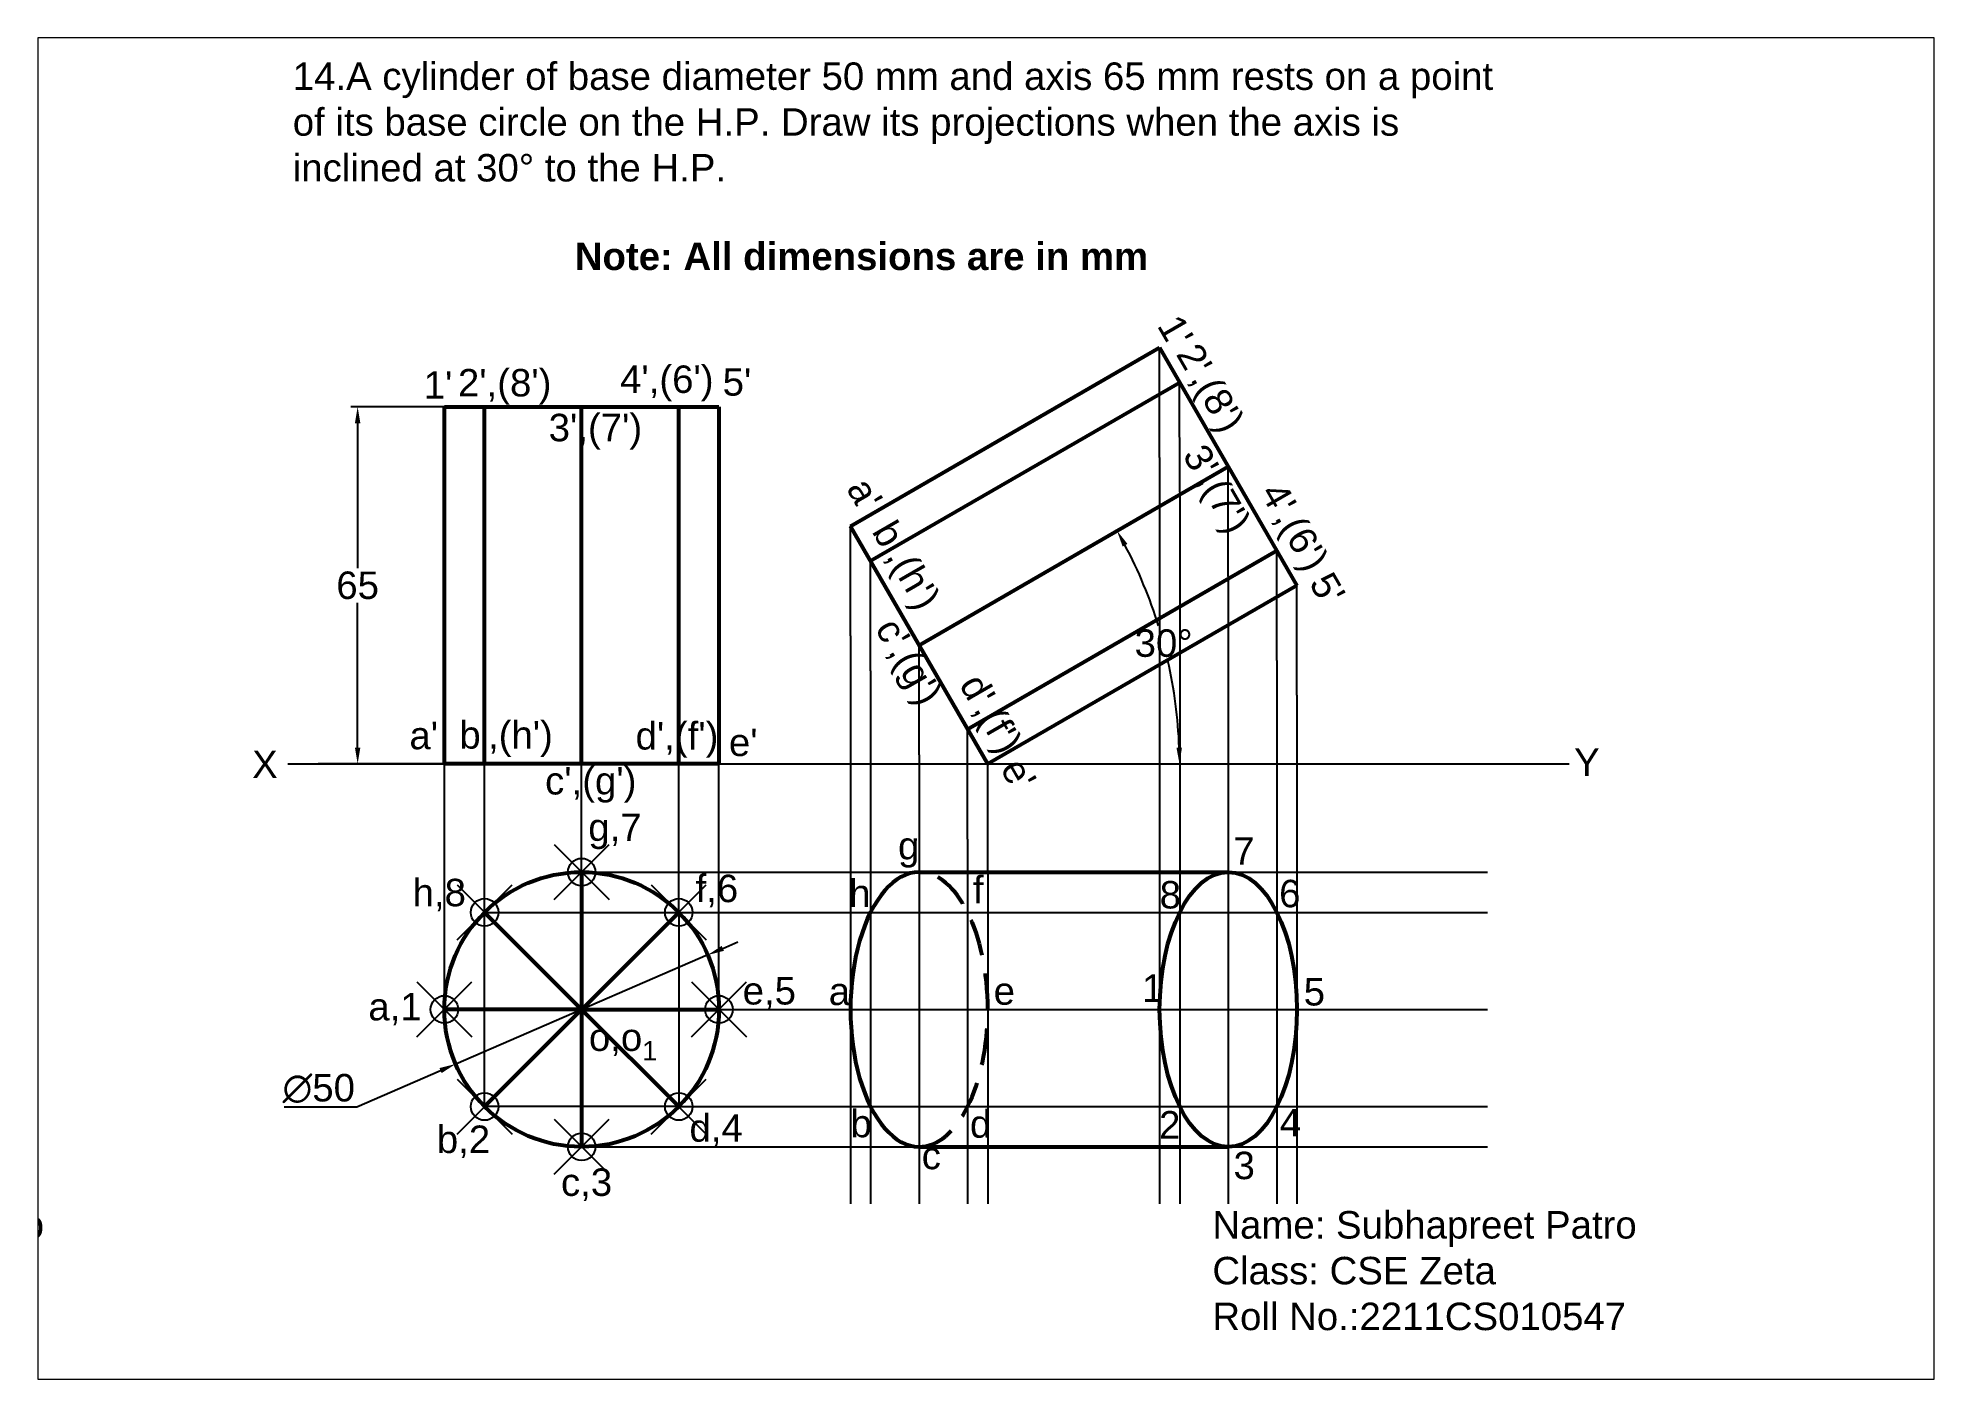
# Paper-space layout 'Layout14' of a CAD drawing. Header units: millimetres. Extents: x 30 to 267, y 21 to 189.
# The model-space entities are those that its viewports show. They can reach past a viewport. Long polylines and large blocks are cut down to what shows.
import ezdxf

# ---------------------------------------------------------------- set-up
doc = ezdxf.new("R2010")
doc.units = ezdxf.units.MM
doc.header["$PDMODE"] = 35
doc.header["$PDSIZE"] = 5
doc.linetypes.add('HIDDEN2', pattern=[4.7625, 3.175, -1.5875])
doc.styles.get("Standard").update_dxf_attribs({"font": 'arial.ttf'})
doc.dimstyles.new('ISO-25', dxfattribs={"dimtxt": 5, "dimasz": 3, "dimexe": 1.25, "dimexo": 0.625, "dimtad": 1, "dimtih": 1, "dimtoh": 1, "dimdec": 0, "dimtxsty": 'Standard', "dimcen": 2.5, "dimadec": 0, "dimazin": 0, "dimtfac": 1, "dimtdec": 0, "dimtmove": 0, "dimatfit": 3, "dimfxl": 1, "dimarcsym": 0})

# ---------------------------------------------------------------- blocks, each defined once
blk = doc.blocks.new('*D64')
at = {"color": 0, "lineweight": -2, "transparency": 16777216}
for p, q in [((4737.19, 21.51), (4739.94, 22.7)), ((4734.44, 20.31), (4688.55, 0.46)), ((4670.53, -7.34), (4685.8, -0.73)), ((4657.32, -7.34), (4670.53, -7.34))]:
    blk.add_line(p, q, dxfattribs=at)
at = {"color": 0, "transparency": 16777216}
for points in [[(4736.99, 21.96), (4737.39, 21.05), (4734.44, 20.31)], [(4685.6, -0.27), (4685.99, -1.19), (4688.55, 0.46)]]:
    blk.add_solid(points, dxfattribs=at)
at = {"layer": 'Defpoints', "color": 0, "transparency": 16777216}
for p in [(4734.44, 20.31), (4688.55, 0.46)]:
    blk.add_point(p, dxfattribs=at)
at = {"color": 0, "transparency": 16777216, "insert": (4663.62, -4.02), "char_height": 5, "attachment_point": 5}
blk.add_mtext('∅50', dxfattribs=at)
blk = doc.blocks.new('*D65')
at = {"color": 0, "lineweight": -2, "transparency": 16777216}
for p, q in [((4710.87, 120.07), (4669.45, 120.07)), ((4670.7, 117.07), (4670.7, 90.74)), ((4670.7, 58.07), (4670.7, 84.39)), ((4710.87, 55.07), (4669.45, 55.07))]:
    blk.add_line(p, q, dxfattribs=at)
at = {"color": 0, "transparency": 16777216}
for points in [[(4670.2, 117.07), (4671.2, 117.07), (4670.7, 120.07)], [(4670.2, 58.07), (4671.2, 58.07), (4670.7, 55.07)]]:
    blk.add_solid(points, dxfattribs=at)
at = {"layer": 'Defpoints', "color": 0, "transparency": 16777216}
for p in [(4711.49, 120.07), (4670.7, 55.07), (4711.49, 55.07)]:
    blk.add_point(p, dxfattribs=at)
at = {"color": 0, "transparency": 16777216, "insert": (4670.7, 87.57), "char_height": 5, "attachment_point": 5}
blk.add_mtext('65', dxfattribs=at)
blk = doc.blocks.new('*D68')
at = {"color": 0, "lineweight": -2, "transparency": 16777216}
for start, end in [(17.2335, 27.9755), (2.0245, 12.7896)]:
    blk.add_arc((4735.43, 55.07), 84.91, start, end, dxfattribs=at)
at = {"color": 0, "transparency": 16777216}
for points in [[(4809.98, 94.65), (4810.86, 95.14), (4808.97, 97.52)], [(4820.79, 58.07), (4819.79, 58.06), (4820.34, 55.07)]]:
    blk.add_solid(points, dxfattribs=at)
at = {"layer": 'Defpoints', "color": 0, "transparency": 16777216}
for p in [(4829.23, 109.22), (4772.93, 76.72), (4819.05, 69.81), (4778.17, 55.07), (4891.31, 55.07)]:
    blk.add_point(p, dxfattribs=at)
at = {"color": 0, "transparency": 16777216, "insert": (4817.45, 77.04), "char_height": 5, "attachment_point": 5}
blk.add_mtext('30°', dxfattribs=at)

msp = doc.modelspace()

# ---------------------------------------------------------------- linework, layer by layer
at = {"lineweight": 53}
for p, q in [((4760.43, 98.37), (4816.73, 130.87)), ((4816.73, 130.87), (4829.23, 109.22)), ((4764.1, 92.03), (4820.39, 124.53)), ((4686.49, 55.07), (4686.49, 120.07)), ((4686.49, 120.07), (4711.49, 120.07)), ((4693.82, 55.07), (4693.82, 120.07)), ((4711.49, 55.07), (4711.49, 120.07)), ((4711.49, 120.07), (4736.49, 120.07)), ((4729.17, 55.07), (4729.17, 120.07)), ((4736.49, 120.07), (4736.49, 55.07)), ((4772.93, 76.72), (4829.23, 109.22)), ((4829.23, 109.22), (4841.73, 87.57)), ((4785.43, 55.07), (4760.43, 98.37)), ((4781.77, 61.41), (4838.07, 93.91)), ((4841.73, 87.57), (4785.43, 55.07)), ((4736.49, 55.07), (4686.49, 55.07)), ((4711.49, 35.39), (4711.49, -14.61)), ((4772.93, 35.39), (4829.23, 35.39)), ((4729.17, 28.06), (4693.82, -7.29)), ((4693.82, 28.06), (4711.49, 10.39)), ((4711.49, 10.39), (4686.49, 10.39)), ((4711.49, 10.39), (4736.49, 10.39)), ((4711.49, 10.39), (4729.17, -7.29)), ((4772.93, -14.61), (4829.23, -14.61))]:
    msp.add_line(p, q, dxfattribs=at)
for p, q in [((4816.73, 110.87), (4816.73, 130.87)), ((4820.39, 104.53), (4820.37, 124.52)), ((4816.73, 110.87), (4816.73, -25)), ((4829.23, 89.22), (4829.23, 109.22)), ((4820.39, 104.53), (4820.39, -25)), ((4760.43, 78.37), (4760.43, 98.37)), ((4838.07, 73.91), (4838.07, 93.91)), ((4764.1, 72.03), (4764.1, 92.03)), ((4829.23, 89.22), (4829.23, -25)), ((4841.73, 67.57), (4841.73, 87.57)), ((4760.43, 78.37), (4760.43, -25)), ((4772.93, 56.72), (4772.93, 76.72)), ((4838.07, 73.91), (4838.07, -25)), ((4764.1, 72.03), (4764.1, -25)), ((4841.73, 67.57), (4841.73, -25)), ((4781.77, 41.41), (4781.77, 61.41)), ((4772.93, 56.72), (4772.93, -25)), ((4658, 55.07), (4778.17, 55.07)), ((4736.49, 55.07), (4663.52, 55.07)), ((4686.49, 10.39), (4686.49, 55.07)), ((4736.49, 55.07), (4686.49, 55.07)), ((4686.49, 55.07), (4736.49, 55.07)), ((4693.82, 28.06), (4693.82, 55.07)), ((4711.49, 35.39), (4711.49, 55.07)), ((4729.17, 28.06), (4729.17, 55.07)), ((4736.49, 10.39), (4736.49, 55.07)), ((4778.17, 55.07), (4891.31, 55.07)), ((4785.43, 35.07), (4785.43, 55.07)), ((4781.77, 41.41), (4781.77, -25)), ((4711.49, 35.39), (4876.42, 35.39)), ((4785.43, 35.07), (4785.43, -25)), ((4693.82, -7.29), (4693.82, 28.06)), ((4693.82, 28.06), (4729.17, 28.06)), ((4729.17, 28.06), (4729.17, -7.29)), ((4729.17, 28.06), (4876.42, 28.06)), ((4736.49, 10.39), (4876.42, 10.39)), ((4729.17, -7.29), (4693.82, -7.29)), ((4729.17, -7.29), (4876.42, -7.29)), ((4711.49, -14.61), (4876.42, -14.61))]:
    msp.add_line(p, q)
msp.add_circle((4711.49, 10.39), 25, dxfattribs=at)
msp.add_ellipse((4772.93, 10.39), major_axis=(0, 25), ratio=0.5, start_param=0, end_param=3.141593, dxfattribs=at)
at = {"linetype": 'HIDDEN2', "lineweight": 53}
msp.add_ellipse((4772.93, 10.39), major_axis=(0, 25), ratio=0.5, start_param=3.141593, end_param=6.283185, dxfattribs=at)
at = {"lineweight": 53}
msp.add_ellipse((4829.23, 10.39), major_axis=(0, 25), ratio=0.5, dxfattribs=at)
for p in [(4711.49, 35.39), (4693.82, 28.06), (4729.17, 28.06), (4686.49, 10.39), (4736.49, 10.39), (4693.82, -7.29), (4729.17, -7.29), (4711.49, -14.61)]:
    msp.add_point(p)

# ---------------------------------------------------------------- texts
at = {"char_height": 5, "attachment_point": 1}
for s, width, insert in [('14.A cylinder of base diameter 50 mm and axis 65 mm rests on a point \\Pof its base circle on the H.P. Draw its projections when the axis is \\Pinclined at 30° to the H.P.', 224.7082, (4658.89, 182.77)), ('{\\fArial|b1|i0|c0|p34;Note: All dimensions are in mm}', 121.6993, (4710.24, 149.98)), ("4',(6')", 8.9292, (4718.48, 127.61)), ("1'", 4.7754, (4682.73, 126.57)), ("2',(8')", 5.0707, (4688.96, 126.97)), ("5'", 3.9635, (4737.16, 127.11)), ("3',(7') ", 14.9397, (4705.48, 118.81)), ("b',(h')", 15.5057, (4689.22, 62.87)), ("d',(f')", 11.108, (4721.31, 62.7)), ('X', 4.7435, (4651.49, 57.51)), ('Y', 11.0027, (4892.19, 57.91)), ("c',(g')", 10.3773, (4704.83, 54.52)), ('g,7', 11.7641, (4712.7, 46.05)), ('g', 12.3174, (4769.1, 42.69)), ('7', 6.3572, (4830.12, 41.73)), ('f,6', 13.0949, (4732.23, 34.92)), ('f', 3.637, (4782.71, 34.68)), ('h,8', 8.7417, (4680.71, 34.17)), ('h', 4.1455, (4760.19, 34.04)), ('8', 3.3924, (4816.73, 33.77)), ('6', 3.8236, (4838.48, 33.99)), ('e,5', 9.3941, (4740.8, 16.29)), ('a', 5.4168, (4756.48, 16.19)), ('e', 4.0652, (4786.5, 16.25)), ('1', 3.3275, (4813.51, 16.77)), ('5', 8.0858, (4842.95, 16.11)), ('a,1', 10.5899, (4672.65, 13.4)), ('\\A1;o,o{\\H0.7x;\\S^ 1;}', 15.7203, (4712.81, 7.84)), ('d,4', 15.161, (4731.12, -8.68)), ('b', 4.6605, (4760.43, -7.87)), ('d', 4.5577, (4782.19, -7.95)), ('2', 3.7797, (4816.62, -8.1)), ('4', 3.7511, (4838.58, -7.72)), ('b,2', 11.5151, (4685.12, -10.74)), ('c', 3.6999, (4773.41, -13.69)), ('3', 4.764, (4830.18, -15.5)), ('c,3', 17.0803, (4707.73, -18.55)), ('Name: Subhapreet Patro\\PClass: CSE Zeta\\PRoll No.:2211CS010547', 81.2554, (4536.35, -26.27)), ('Name: Subhapreet Patro\\PClass: CSE Zeta\\PRoll No.:2211CS010547', 80.003, (4826.33, -26.31))]:
    msp.add_mtext_dynamic_manual_height_columns(s, width=width, gutter_width=25, heights=[0], dxfattribs=dict(at, insert=insert))
at = {"char_height": 5, "attachment_point": 1, "rotation": 300}
for s, width, insert in [("1'", 4.7754, (4820.48, 137.38)), ("2',(8')", 5.0707, (4823.94, 132.18)), ("3',(7') ", 14.9397, (4825.13, 113.79)), ("4',(6')", 8.9292, (4839.26, 106.94)), ("b',(h')", 15.5057, (4768.56, 99.91)), ("5'", 3.9635, (4848.16, 90.51)), ("c',(g')", 10.3773, (4769.14, 82.22)), ("d',(f')", 11.108, (4784.46, 72.03))]:
    msp.add_mtext_dynamic_manual_height_columns(s, width=width, gutter_width=25, heights=[0], dxfattribs=dict(at, insert=insert))
at = {"linetype": 'HIDDEN2', "char_height": 5, "attachment_point": 1, "rotation": 300}
for s, width, insert in [("a'", 4.0052, (4763.92, 107.73)), ("e'", 4.4628, (4791.92, 56.73))]:
    msp.add_mtext_dynamic_manual_height_columns(s, width=width, gutter_width=25, heights=[0], dxfattribs=dict(at, insert=insert))
at = {"linetype": 'HIDDEN2', "char_height": 5, "attachment_point": 1}
for s, width, insert in [("a'", 4.0052, (4680.13, 62.76)), ("e'", 4.4628, (4738.3, 61.51))]:
    msp.add_mtext_dynamic_manual_height_columns(s, width=width, gutter_width=25, heights=[0], dxfattribs=dict(at, insert=insert))

# ---------------------------------------------------------------- dimensions: what is measured, and where the dimension line sits
dim = msp.add_aligned_dim(p1=(4711.49, 120.07), p2=(4711.49, 55.07), distance=-40.79, dimstyle='ISO-25')
dim.commit()
dim.dimension.update_dxf_attribs({"geometry": '*D65', "text_midpoint": (4670.7, 87.57)})
dim = msp.add_angular_dim_2l(base=(4819.05, 69.81), line1=((4778.17, 55.07), (4891.31, 55.07)), line2=((4772.93, 76.72), (4829.23, 109.22)), dimstyle='ISO-25')
dim.commit()
dim.dimension.update_dxf_attribs({"geometry": '*D68', "text_midpoint": (4817.45, 77.04)})
dim = msp.add_diameter_dim_2p(p1=(4734.44, 20.31), p2=(4688.55, 0.46), dimstyle='ISO-25')
dim.commit()
dim.dimension.update_dxf_attribs({"geometry": '*D64', "text_midpoint": (4663.62, -7.34), "dimtype": 163})

psp = doc.layouts.new('Layout14')

# ---------------------------------------------------------------- viewports
at = {"layer": '0'}
psp.add_viewport(center=(148.5, 105), size=(237.6, 168), view_center_point=(4785.11, 65.17), view_height=244.1133, dxfattribs=at)

doc.saveas('drawing.dxf')
